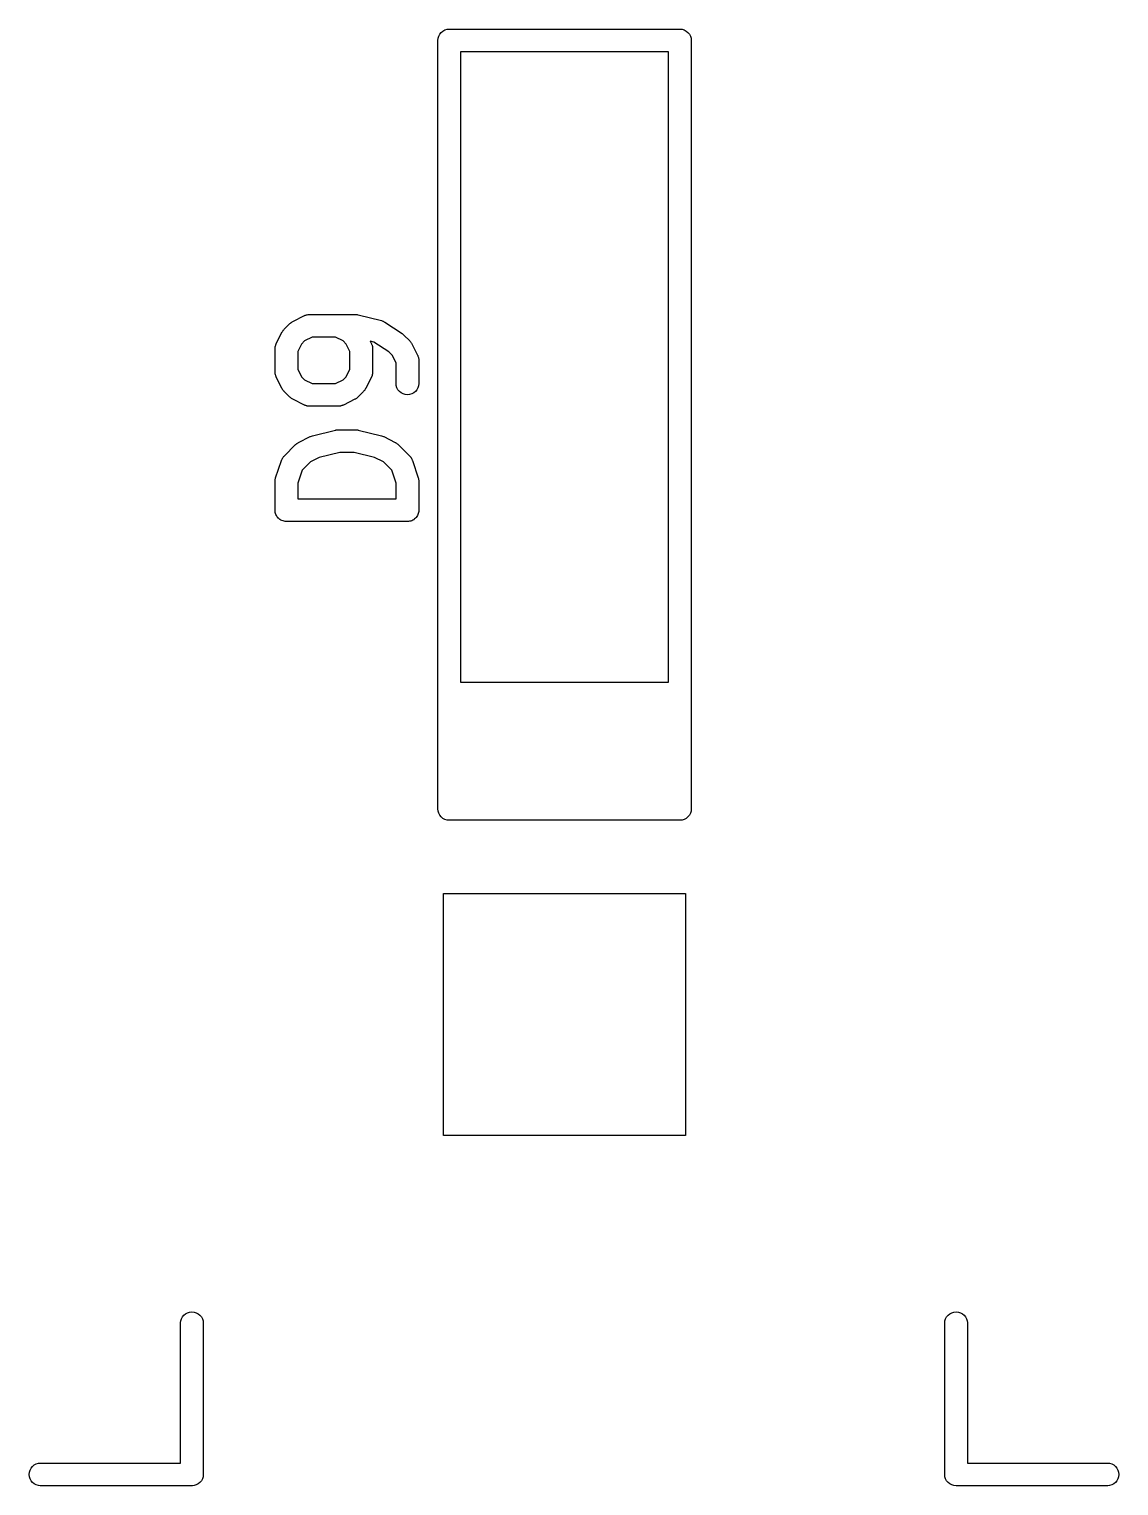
# Model space of a CAD drawing. Extents: x 1.03 to 6.22, y -5.53 to -0.87.
# Drawn here: x 3.7957 to 4.0793, y -2.5286 to -2.1494 of the extents above; entities that cross this region are included whole.
import ezdxf

# ---------------------------------------------------------------- set-up
doc = ezdxf.new("R2010")
doc.units = 0
doc.header["$MEASUREMENT"] = 0
doc.layers.add('BLACK', color=7, linetype='CONTINUOUS')

msp = doc.modelspace()

# ---------------------------------------------------------------- linework, layer by layer
at = {"layer": 'BLACK', "linetype": 'CONTINUOUS'}
for p, q in [((3.90339, -2.1499), (3.9039, -2.14962)), ((3.9039, -2.14962), (3.90446, -2.14945)), ((3.90446, -2.14945), (3.90489, -2.14941)), ((3.90489, -2.14941), (3.90504, -2.1494)), ((3.90504, -2.1494), (3.90518, -2.14941)), ((3.90518, -2.14941), (3.96489, -2.14941)), ((3.96489, -2.14941), (3.96504, -2.1494)), ((3.96504, -2.1494), (3.96518, -2.14941)), ((3.96518, -2.14941), (3.96562, -2.14945)), ((3.96562, -2.14945), (3.96617, -2.14962)), ((3.96617, -2.14962), (3.96669, -2.1499)), ((3.90207, -2.15236), (3.90213, -2.15178)), ((3.90209, -2.15251), (3.90207, -2.15236)), ((3.90209, -2.32222), (3.90209, -2.15251)), ((3.90213, -2.15178), (3.9023, -2.15123)), ((3.9023, -2.15123), (3.90257, -2.15071)), ((3.90257, -2.15071), (3.90294, -2.15026)), ((3.90294, -2.15026), (3.90339, -2.1499)), ((3.96669, -2.1499), (3.96714, -2.15026)), ((3.96714, -2.15026), (3.96751, -2.15071)), ((3.96751, -2.15071), (3.96778, -2.15123)), ((3.96778, -2.15123), (3.96795, -2.15178)), ((3.96795, -2.15178), (3.96801, -2.15236)), ((3.96801, -2.15236), (3.96799, -2.15251)), ((3.96799, -2.15251), (3.96799, -2.32222)), ((3.90799, -2.15531), (3.90799, -2.31941)), ((3.96209, -2.15531), (3.90799, -2.15531)), ((3.96209, -2.31941), (3.96209, -2.15531)), ((3.86397, -2.22572), (3.86406, -2.22564)), ((3.86406, -2.22564), (3.86421, -2.22556)), ((3.86421, -2.22556), (3.86435, -2.22547)), ((3.86435, -2.22547), (3.86735, -2.22397)), ((3.86735, -2.22397), (3.86739, -2.22396)), ((3.86739, -2.22396), (3.86747, -2.22393)), ((3.86747, -2.22393), (3.86755, -2.22389)), ((3.86755, -2.22389), (3.86774, -2.22383)), ((3.86774, -2.22383), (3.86793, -2.22376)), ((3.86793, -2.22376), (3.86802, -2.22374)), ((3.86802, -2.22374), (3.8681, -2.22372)), ((3.8681, -2.22372), (3.8683, -2.2237)), ((3.8683, -2.2237), (3.8685, -2.22367)), ((3.8685, -2.22367), (3.86859, -2.22367)), ((3.86859, -2.22367), (3.86867, -2.22366)), ((3.86867, -2.22366), (3.88067, -2.22366)), ((3.88067, -2.22366), (3.88071, -2.22366)), ((3.88071, -2.22366), (3.88076, -2.22367)), ((3.88076, -2.22367), (3.88082, -2.22367)), ((3.88082, -2.22367), (3.88105, -2.2237)), ((3.88105, -2.2237), (3.88129, -2.22373)), ((3.88129, -2.22373), (3.88134, -2.22374)), ((3.88134, -2.22374), (3.88139, -2.22375)), ((3.88139, -2.22375), (3.88739, -2.22525)), ((3.88739, -2.22525), (3.88743, -2.22526)), ((3.88743, -2.22526), (3.88761, -2.22533)), ((3.88761, -2.22533), (3.8878, -2.22539)), ((3.8878, -2.22539), (3.88788, -2.22543)), ((3.88788, -2.22543), (3.88797, -2.22546)), ((3.88797, -2.22546), (3.88813, -2.22557)), ((3.88813, -2.22557), (3.88831, -2.22566)), ((3.88831, -2.22566), (3.89281, -2.22866)), ((3.86003, -2.23129), (3.86153, -2.22829)), ((3.86153, -2.22829), (3.86155, -2.22826)), ((3.86155, -2.22826), (3.86164, -2.22812)), ((3.86164, -2.22812), (3.86172, -2.22797)), ((3.86172, -2.22797), (3.8618, -2.22788)), ((3.8618, -2.22788), (3.86186, -2.22777)), ((3.86186, -2.22777), (3.86198, -2.22766)), ((3.86198, -2.22766), (3.86209, -2.22753)), ((3.86209, -2.22753), (3.86359, -2.22603)), ((3.86359, -2.22603), (3.86361, -2.226)), ((3.86361, -2.226), (3.86374, -2.22589)), ((3.86374, -2.22589), (3.86386, -2.22578)), ((3.86386, -2.22578), (3.86397, -2.22572)), ((3.89281, -2.22866), (3.89281, -2.22866)), ((3.89281, -2.22866), (3.89281, -2.22866)), ((3.89281, -2.22866), (3.89281, -2.22866)), ((3.89281, -2.22866), (3.89284, -2.22868)), ((3.89284, -2.22868), (3.89305, -2.22886)), ((3.89305, -2.22886), (3.89326, -2.22903)), ((3.89326, -2.22903), (3.89476, -2.23053)), ((3.85972, -2.23257), (3.85973, -2.23249)), ((3.85972, -2.23261), (3.85972, -2.23257)), ((3.85972, -2.23861), (3.85972, -2.23261)), ((3.85973, -2.2324), (3.85976, -2.2322)), ((3.85973, -2.23249), (3.85973, -2.2324)), ((3.85976, -2.2322), (3.85979, -2.232)), ((3.85979, -2.232), (3.85981, -2.23192)), ((3.85981, -2.23192), (3.85983, -2.23183)), ((3.85983, -2.23183), (3.8599, -2.23164)), ((3.8599, -2.23164), (3.85996, -2.23145)), ((3.85996, -2.23145), (3.86, -2.23138)), ((3.86, -2.23138), (3.86003, -2.23129)), ((3.8666, -2.23136), (3.86563, -2.23331)), ((3.86742, -2.23054), (3.8666, -2.23136)), ((3.86937, -2.22957), (3.86742, -2.23054)), ((3.87547, -2.22957), (3.86937, -2.22957)), ((3.87742, -2.23054), (3.87547, -2.22957)), ((3.87824, -2.23136), (3.87742, -2.23054)), ((3.87922, -2.23331), (3.87824, -2.23136)), ((3.88546, -2.23086), (3.88447, -2.23061)), ((3.88447, -2.23061), (3.88481, -2.23129)), ((3.88481, -2.23129), (3.88483, -2.23133)), ((3.88483, -2.23133), (3.88486, -2.23141)), ((3.88486, -2.23141), (3.8849, -2.23149)), ((3.8849, -2.23149), (3.88496, -2.23168)), ((3.88496, -2.23168), (3.88503, -2.23187)), ((3.88503, -2.23187), (3.88504, -2.23196)), ((3.88504, -2.23196), (3.88507, -2.23204)), ((3.88507, -2.23204), (3.88509, -2.23224)), ((3.88509, -2.23224), (3.88512, -2.23244)), ((3.88512, -2.23244), (3.88512, -2.23253)), ((3.88512, -2.23253), (3.88512, -2.23261)), ((3.88512, -2.23261), (3.88512, -2.23861)), ((3.88929, -2.23341), (3.88546, -2.23086)), ((3.89476, -2.23053), (3.89479, -2.23056)), ((3.89479, -2.23056), (3.89489, -2.23069)), ((3.89489, -2.23069), (3.895, -2.23081)), ((3.895, -2.23081), (3.89507, -2.23091)), ((3.89507, -2.23091), (3.89515, -2.23101)), ((3.89515, -2.23101), (3.89522, -2.23115)), ((3.89522, -2.23115), (3.89531, -2.23129)), ((3.89531, -2.23129), (3.89681, -2.23429)), ((3.86563, -2.23331), (3.86563, -2.23792)), ((3.87922, -2.23792), (3.87922, -2.23331)), ((3.89024, -2.23436), (3.88929, -2.23341)), ((3.89122, -2.23631), (3.89024, -2.23436)), ((3.89122, -2.24161), (3.89122, -2.23631)), ((3.89681, -2.23429), (3.89683, -2.23433)), ((3.89683, -2.23433), (3.89686, -2.23441)), ((3.89686, -2.23441), (3.8969, -2.23449)), ((3.8969, -2.23449), (3.89696, -2.23468)), ((3.89696, -2.23468), (3.89703, -2.23487)), ((3.89703, -2.23487), (3.89704, -2.23496)), ((3.89704, -2.23496), (3.89707, -2.23504)), ((3.89707, -2.23504), (3.89709, -2.23524)), ((3.89709, -2.23524), (3.89712, -2.23544)), ((3.89712, -2.23544), (3.89711, -2.23553)), ((3.89711, -2.23553), (3.89712, -2.23561)), ((3.89712, -2.23561), (3.89712, -2.24161)), ((3.85973, -2.2387), (3.85972, -2.23861)), ((3.85973, -2.23879), (3.85973, -2.2387)), ((3.85976, -2.23899), (3.85973, -2.23879)), ((3.85978, -2.23919), (3.85976, -2.23899)), ((3.8598, -2.23927), (3.85978, -2.23919)), ((3.85982, -2.23936), (3.8598, -2.23927)), ((3.85989, -2.23955), (3.85982, -2.23936)), ((3.85994, -2.23974), (3.85989, -2.23955)), ((3.85998, -2.23982), (3.85994, -2.23974)), ((3.86001, -2.2399), (3.85998, -2.23982)), ((3.86003, -2.23993), (3.86001, -2.2399)), ((3.86153, -2.24293), (3.86003, -2.23993)), ((3.86563, -2.23792), (3.8666, -2.23986)), ((3.8666, -2.23986), (3.86742, -2.24069)), ((3.86742, -2.24069), (3.86937, -2.24166)), ((3.87547, -2.24166), (3.87742, -2.24069)), ((3.87742, -2.24069), (3.87824, -2.23986)), ((3.87824, -2.23986), (3.87922, -2.23792)), ((3.88481, -2.23993), (3.88331, -2.24293)), ((3.88484, -2.23985), (3.88481, -2.23993)), ((3.88488, -2.23978), (3.88484, -2.23985)), ((3.88495, -2.23958), (3.88488, -2.23978)), ((3.88502, -2.2394), (3.88495, -2.23958)), ((3.88503, -2.23931), (3.88502, -2.2394)), ((3.88506, -2.23923), (3.88503, -2.23931)), ((3.88508, -2.23903), (3.88506, -2.23923)), ((3.88512, -2.23883), (3.88508, -2.23903)), ((3.88512, -2.23866), (3.88511, -2.23874)), ((3.88511, -2.23874), (3.88512, -2.23883)), ((3.88512, -2.23861), (3.88512, -2.23866)), ((3.86162, -2.24307), (3.86153, -2.24293)), ((3.8617, -2.24322), (3.86162, -2.24307)), ((3.86177, -2.24332), (3.8617, -2.24322)), ((3.86184, -2.24342), (3.86177, -2.24332)), ((3.86195, -2.24354), (3.86184, -2.24342)), ((3.86206, -2.24367), (3.86195, -2.24354)), ((3.86209, -2.2437), (3.86206, -2.24367)), ((3.86359, -2.2452), (3.86209, -2.2437)), ((3.86937, -2.24166), (3.87547, -2.24166)), ((3.88276, -2.2437), (3.88126, -2.2452)), ((3.88286, -2.24357), (3.88276, -2.2437)), ((3.88298, -2.24345), (3.88286, -2.24357)), ((3.88305, -2.24335), (3.88298, -2.24345)), ((3.88312, -2.24326), (3.88305, -2.24335)), ((3.8832, -2.24311), (3.88312, -2.24326)), ((3.88329, -2.24297), (3.8832, -2.24311)), ((3.88331, -2.24293), (3.88329, -2.24297)), ((3.89127, -2.24219), (3.89122, -2.24161)), ((3.89144, -2.24274), (3.89127, -2.24219)), ((3.89171, -2.24325), (3.89144, -2.24274)), ((3.89207, -2.24369), (3.89171, -2.24325)), ((3.89252, -2.24406), (3.89207, -2.24369)), ((3.89303, -2.24434), (3.89252, -2.24406)), ((3.89358, -2.24451), (3.89303, -2.24434)), ((3.89415, -2.24457), (3.89358, -2.24451)), ((3.89472, -2.24451), (3.89415, -2.24457)), ((3.89528, -2.24435), (3.89472, -2.24451)), ((3.89579, -2.24408), (3.89528, -2.24435)), ((3.89624, -2.24372), (3.89579, -2.24408)), ((3.89661, -2.24328), (3.89624, -2.24372)), ((3.89688, -2.24278), (3.89661, -2.24328)), ((3.89706, -2.24223), (3.89688, -2.24278)), ((3.89712, -2.24165), (3.89706, -2.24223)), ((3.89712, -2.24161), (3.89712, -2.24165)), ((3.86371, -2.24531), (3.86359, -2.2452)), ((3.86383, -2.24542), (3.86371, -2.24531)), ((3.86394, -2.24549), (3.86383, -2.24542)), ((3.86403, -2.24557), (3.86394, -2.24549)), ((3.86418, -2.24565), (3.86403, -2.24557)), ((3.86432, -2.24574), (3.86418, -2.24565)), ((3.86435, -2.24575), (3.86432, -2.24574)), ((3.86735, -2.24725), (3.86435, -2.24575)), ((3.86743, -2.24729), (3.86735, -2.24725)), ((3.86751, -2.24733), (3.86743, -2.24729)), ((3.8677, -2.24739), (3.86751, -2.24733)), ((3.86789, -2.24746), (3.8677, -2.24739)), ((3.86798, -2.24748), (3.86789, -2.24746)), ((3.86806, -2.2475), (3.86798, -2.24748)), ((3.86826, -2.24752), (3.86806, -2.2475)), ((3.86846, -2.24756), (3.86826, -2.24752)), ((3.86855, -2.24756), (3.86846, -2.24756)), ((3.86863, -2.24757), (3.86855, -2.24756)), ((3.86867, -2.24757), (3.86863, -2.24757)), ((3.87617, -2.24757), (3.86867, -2.24757)), ((3.87626, -2.24756), (3.87617, -2.24757)), ((3.87634, -2.24756), (3.87626, -2.24756)), ((3.87654, -2.24753), (3.87634, -2.24756)), ((3.87675, -2.24751), (3.87654, -2.24753)), ((3.87683, -2.24748), (3.87675, -2.24751)), ((3.87691, -2.24747), (3.87683, -2.24748)), ((3.8771, -2.2474), (3.87691, -2.24747)), ((3.8773, -2.24734), (3.8771, -2.2474)), ((3.87737, -2.2473), (3.8773, -2.24734)), ((3.87746, -2.24727), (3.87737, -2.2473)), ((3.87749, -2.24725), (3.87746, -2.24727)), ((3.88049, -2.24575), (3.87749, -2.24725)), ((3.88063, -2.24567), (3.88049, -2.24575)), ((3.88078, -2.24559), (3.88063, -2.24567)), ((3.88088, -2.24551), (3.88078, -2.24559)), ((3.88098, -2.24545), (3.88088, -2.24551)), ((3.8811, -2.24533), (3.88098, -2.24545)), ((3.88123, -2.24523), (3.8811, -2.24533)), ((3.88126, -2.2452), (3.88123, -2.24523)), ((3.86585, -2.25697), (3.86885, -2.25547)), ((3.86885, -2.25547), (3.86889, -2.25545)), ((3.86889, -2.25545), (3.8689, -2.25545)), ((3.8689, -2.25545), (3.86891, -2.25544)), ((3.86891, -2.25544), (3.86917, -2.25535)), ((3.86917, -2.25535), (3.86943, -2.25525)), ((3.86943, -2.25525), (3.86944, -2.25525)), ((3.86944, -2.25525), (3.86946, -2.25525)), ((3.86946, -2.25525), (3.87546, -2.25375)), ((3.87546, -2.25375), (3.8755, -2.25374)), ((3.8755, -2.25374), (3.87555, -2.25373)), ((3.87555, -2.25373), (3.8756, -2.25372)), ((3.8756, -2.25372), (3.87583, -2.25369)), ((3.87583, -2.25369), (3.87607, -2.25366)), ((3.87607, -2.25366), (3.87612, -2.25366)), ((3.87612, -2.25366), (3.87617, -2.25366)), ((3.87617, -2.25366), (3.88067, -2.25366)), ((3.88067, -2.25366), (3.88071, -2.25366)), ((3.88071, -2.25366), (3.88076, -2.25366)), ((3.88076, -2.25366), (3.88082, -2.25366)), ((3.88082, -2.25366), (3.88105, -2.2537)), ((3.88105, -2.2537), (3.88129, -2.25372)), ((3.88129, -2.25372), (3.88134, -2.25374)), ((3.88134, -2.25374), (3.88139, -2.25375)), ((3.88139, -2.25375), (3.88739, -2.25525)), ((3.88739, -2.25525), (3.88743, -2.25526)), ((3.88743, -2.25526), (3.88744, -2.25526)), ((3.88744, -2.25526), (3.88745, -2.25526)), ((3.88745, -2.25526), (3.88771, -2.25536)), ((3.88771, -2.25536), (3.88797, -2.25546)), ((3.88797, -2.25546), (3.88798, -2.25547)), ((3.88798, -2.25547), (3.88799, -2.25547)), ((3.88799, -2.25547), (3.89099, -2.25697)), ((3.86209, -2.26052), (3.86508, -2.25752)), ((3.86508, -2.25752), (3.86511, -2.25749)), ((3.86511, -2.25749), (3.86524, -2.25739)), ((3.86524, -2.25739), (3.86536, -2.25728)), ((3.86536, -2.25728), (3.86547, -2.25721)), ((3.86547, -2.25721), (3.86556, -2.25713)), ((3.86556, -2.25713), (3.86571, -2.25706)), ((3.86571, -2.25706), (3.86585, -2.25697)), ((3.87654, -2.25956), (3.8712, -2.2609)), ((3.88031, -2.25956), (3.87654, -2.25956)), ((3.88564, -2.2609), (3.88031, -2.25956)), ((3.89099, -2.25697), (3.89103, -2.25699)), ((3.89103, -2.25699), (3.89117, -2.25708)), ((3.89117, -2.25708), (3.89131, -2.25716)), ((3.89131, -2.25716), (3.89141, -2.25724)), ((3.89141, -2.25724), (3.89151, -2.2573)), ((3.89151, -2.2573), (3.89163, -2.25742)), ((3.89163, -2.25742), (3.89176, -2.25752)), ((3.89176, -2.25752), (3.89476, -2.26052)), ((3.85987, -2.26618), (3.86137, -2.26168)), ((3.86137, -2.26168), (3.86139, -2.26164)), ((3.86139, -2.26164), (3.86142, -2.26156)), ((3.86142, -2.26156), (3.86145, -2.26148)), ((3.86145, -2.26148), (3.86154, -2.2613)), ((3.86154, -2.2613), (3.86163, -2.26112)), ((3.86163, -2.26112), (3.86168, -2.26105)), ((3.86168, -2.26105), (3.86172, -2.26097)), ((3.86172, -2.26097), (3.86185, -2.26081)), ((3.86185, -2.26081), (3.86197, -2.26065)), ((3.86197, -2.26065), (3.86203, -2.26059)), ((3.86203, -2.26059), (3.86209, -2.26052)), ((3.86892, -2.26204), (3.86675, -2.26421)), ((3.8712, -2.2609), (3.86892, -2.26204)), ((3.88792, -2.26204), (3.88564, -2.2609)), ((3.89009, -2.26421), (3.88792, -2.26204)), ((3.89476, -2.26052), (3.89479, -2.26055)), ((3.89479, -2.26055), (3.89484, -2.26062)), ((3.89484, -2.26062), (3.8949, -2.26068)), ((3.8949, -2.26068), (3.89502, -2.26084)), ((3.89502, -2.26084), (3.89515, -2.261)), ((3.89515, -2.261), (3.89519, -2.26108)), ((3.89519, -2.26108), (3.89524, -2.26115)), ((3.89524, -2.26115), (3.89532, -2.26134)), ((3.89532, -2.26134), (3.89541, -2.26151)), ((3.89541, -2.26151), (3.89544, -2.2616)), ((3.89544, -2.2616), (3.89547, -2.26168)), ((3.89547, -2.26168), (3.89697, -2.26618)), ((3.85972, -2.26707), (3.85974, -2.2669)), ((3.85972, -2.26711), (3.85972, -2.26707)), ((3.85972, -2.27461), (3.85972, -2.26711)), ((3.85974, -2.26674), (3.85977, -2.26662)), ((3.85974, -2.2669), (3.85974, -2.26674)), ((3.85977, -2.26662), (3.85979, -2.2665)), ((3.85979, -2.2665), (3.85984, -2.26634)), ((3.85984, -2.26634), (3.85987, -2.26618)), ((3.86675, -2.26421), (3.86563, -2.26759)), ((3.89122, -2.26759), (3.89009, -2.26421)), ((3.89697, -2.26618), (3.89698, -2.26622)), ((3.89698, -2.26622), (3.89702, -2.26638)), ((3.89702, -2.26638), (3.89707, -2.26654)), ((3.89707, -2.26654), (3.89708, -2.26666)), ((3.89708, -2.26666), (3.8971, -2.26678)), ((3.8971, -2.26678), (3.89711, -2.26694)), ((3.89711, -2.26694), (3.89712, -2.26711)), ((3.89712, -2.26711), (3.89712, -2.27461)), ((3.86563, -2.26759), (3.86563, -2.27166)), ((3.89122, -2.27166), (3.89122, -2.26759)), ((3.85975, -2.27489), (3.85972, -2.27461)), ((3.85977, -2.27516), (3.85975, -2.27489)), ((3.86563, -2.27166), (3.89122, -2.27166)), ((3.89709, -2.27493), (3.89706, -2.2752)), ((3.89712, -2.27465), (3.89709, -2.27493)), ((3.89712, -2.27461), (3.89712, -2.27463)), ((3.89712, -2.27463), (3.89712, -2.27463)), ((3.89712, -2.27463), (3.89712, -2.27463)), ((3.89712, -2.27463), (3.89712, -2.27465)), ((3.85978, -2.27517), (3.85977, -2.27516)), ((3.85978, -2.27518), (3.85978, -2.27517)), ((3.85986, -2.27545), (3.85978, -2.27518)), ((3.85994, -2.27572), (3.85986, -2.27545)), ((3.85994, -2.27573), (3.85994, -2.27572)), ((3.85994, -2.27572), (3.85994, -2.27572)), ((3.86007, -2.27598), (3.85994, -2.27573)), ((3.8602, -2.27623), (3.86007, -2.27598)), ((3.86021, -2.27623), (3.8602, -2.27623)), ((3.86021, -2.27624), (3.86021, -2.27623)), ((3.86039, -2.27646), (3.86021, -2.27624)), ((3.86056, -2.27668), (3.86039, -2.27646)), ((3.86057, -2.27668), (3.86056, -2.27668)), ((3.86058, -2.27669), (3.86057, -2.27668)), ((3.86079, -2.27687), (3.86058, -2.27669)), ((3.86101, -2.27705), (3.86079, -2.27687)), ((3.86102, -2.27706), (3.86101, -2.27705)), ((3.86101, -2.27705), (3.86101, -2.27705)), ((3.86127, -2.27719), (3.86102, -2.27706)), ((3.86151, -2.27732), (3.86127, -2.27719)), ((3.86152, -2.27733), (3.86151, -2.27732)), ((3.86153, -2.27733), (3.86152, -2.27733)), ((3.8618, -2.27741), (3.86153, -2.27733)), ((3.86206, -2.2775), (3.8618, -2.27741)), ((3.86207, -2.2775), (3.86206, -2.2775)), ((3.86208, -2.2775), (3.86207, -2.2775)), ((3.86235, -2.27753), (3.86208, -2.2775)), ((3.86263, -2.27756), (3.86235, -2.27753)), ((3.86265, -2.27756), (3.86263, -2.27756)), ((3.86267, -2.27756), (3.86265, -2.27756)), ((3.86265, -2.27756), (3.86265, -2.27756)), ((3.86265, -2.27756), (3.86265, -2.27756)), ((3.89417, -2.27756), (3.86267, -2.27756)), ((3.89445, -2.27753), (3.89417, -2.27756)), ((3.89472, -2.27751), (3.89445, -2.27753)), ((3.89473, -2.27751), (3.89472, -2.27751)), ((3.89474, -2.27751), (3.89473, -2.27751)), ((3.89501, -2.27743), (3.89474, -2.27751)), ((3.89528, -2.27735), (3.89501, -2.27743)), ((3.89529, -2.27734), (3.89528, -2.27734)), ((3.89528, -2.27734), (3.89528, -2.27735)), ((3.89554, -2.27721), (3.89529, -2.27734)), ((3.89579, -2.27708), (3.89554, -2.27721)), ((3.8958, -2.27707), (3.89579, -2.27707)), ((3.89579, -2.27707), (3.89579, -2.27708)), ((3.89602, -2.27689), (3.8958, -2.27707)), ((3.89624, -2.27672), (3.89602, -2.27689)), ((3.89625, -2.2767), (3.89624, -2.27671)), ((3.89624, -2.27671), (3.89624, -2.27672)), ((3.89643, -2.27649), (3.89625, -2.2767)), ((3.89661, -2.27628), (3.89643, -2.27649)), ((3.89662, -2.27626), (3.89661, -2.27627)), ((3.89661, -2.27627), (3.89661, -2.27628)), ((3.89675, -2.27602), (3.89662, -2.27626)), ((3.89688, -2.27577), (3.89675, -2.27602)), ((3.89689, -2.27576), (3.89688, -2.27577)), ((3.89697, -2.27549), (3.89689, -2.27575)), ((3.89689, -2.27575), (3.89689, -2.27576)), ((3.89706, -2.27522), (3.89697, -2.27549)), ((3.89706, -2.2752), (3.89706, -2.27521)), ((3.89706, -2.27521), (3.89706, -2.27522)), ((3.90799, -2.31941), (3.96209, -2.31941)), ((3.90207, -2.32236), (3.90209, -2.32222)), ((3.90209, -2.32251), (3.90207, -2.32236)), ((3.90209, -2.32722), (3.90209, -2.32251)), ((3.96799, -2.32222), (3.96801, -2.32236)), ((3.96801, -2.32236), (3.96799, -2.32251)), ((3.96799, -2.32251), (3.96799, -2.32722)), ((3.90207, -2.32736), (3.90209, -2.32722)), ((3.90209, -2.32751), (3.90207, -2.32736)), ((3.90209, -2.33222), (3.90209, -2.32751)), ((3.96799, -2.32722), (3.96801, -2.32736)), ((3.96801, -2.32736), (3.96799, -2.32751)), ((3.96799, -2.32751), (3.96799, -2.33222)), ((3.90207, -2.33236), (3.90209, -2.33222)), ((3.90209, -2.33251), (3.90207, -2.33236)), ((3.90209, -2.33722), (3.90209, -2.33251)), ((3.96799, -2.33222), (3.96801, -2.33236)), ((3.96801, -2.33236), (3.96799, -2.33251)), ((3.96799, -2.33251), (3.96799, -2.33722)), ((3.90207, -2.33736), (3.90209, -2.33722)), ((3.90209, -2.33751), (3.90207, -2.33736)), ((3.90209, -2.34222), (3.90209, -2.33751)), ((3.96799, -2.33722), (3.96801, -2.33736)), ((3.96801, -2.33736), (3.96799, -2.33751)), ((3.96799, -2.33751), (3.96799, -2.34222)), ((3.90207, -2.34236), (3.90209, -2.34222)), ((3.90209, -2.34251), (3.90207, -2.34236)), ((3.90209, -2.34722), (3.90209, -2.34251)), ((3.96799, -2.34222), (3.96801, -2.34236)), ((3.96801, -2.34236), (3.96799, -2.34251)), ((3.96799, -2.34251), (3.96799, -2.34722)), ((3.90207, -2.34736), (3.90209, -2.34722)), ((3.90209, -2.34751), (3.90207, -2.34736)), ((3.90209, -2.35222), (3.90209, -2.34751)), ((3.96799, -2.34722), (3.96801, -2.34736)), ((3.96801, -2.34736), (3.96799, -2.34751)), ((3.96799, -2.34751), (3.96799, -2.35222)), ((3.90207, -2.35236), (3.90209, -2.35222)), ((3.90213, -2.35294), (3.90207, -2.35236)), ((3.9023, -2.3535), (3.90213, -2.35294)), ((3.90257, -2.35401), (3.9023, -2.3535)), ((3.90294, -2.35446), (3.90257, -2.35401)), ((3.90339, -2.35483), (3.90294, -2.35446)), ((3.96714, -2.35446), (3.96669, -2.35483)), ((3.96751, -2.35401), (3.96714, -2.35446)), ((3.96778, -2.3535), (3.96751, -2.35401)), ((3.96795, -2.35294), (3.96778, -2.3535)), ((3.96801, -2.35236), (3.96795, -2.35294)), ((3.96799, -2.35222), (3.96801, -2.35236)), ((3.9039, -2.3551), (3.90339, -2.35483)), ((3.90446, -2.35527), (3.9039, -2.3551)), ((3.90489, -2.35531), (3.90446, -2.35527)), ((3.90504, -2.35533), (3.90489, -2.35531)), ((3.90518, -2.35531), (3.90504, -2.35533)), ((3.96489, -2.35531), (3.90518, -2.35531)), ((3.96504, -2.35533), (3.96489, -2.35531)), ((3.96518, -2.35531), (3.96504, -2.35533)), ((3.96562, -2.35527), (3.96518, -2.35531)), ((3.96617, -2.3551), (3.96562, -2.35527)), ((3.96669, -2.35483), (3.96617, -2.3551)), ((3.90354, -2.4374), (3.90354, -2.37441)), ((3.90354, -2.37441), (3.96654, -2.37441)), ((3.96654, -2.37441), (3.96654, -2.4374)), ((3.96654, -2.4374), (3.90354, -2.4374)), ((3.83644, -2.48375), (3.83696, -2.48348)), ((3.83696, -2.48348), (3.83751, -2.48331)), ((3.83751, -2.48331), (3.83809, -2.48325)), ((3.83809, -2.48325), (3.83867, -2.48331)), ((3.83867, -2.48331), (3.83923, -2.48348)), ((3.83923, -2.48348), (3.83974, -2.48375)), ((4.03526, -2.48375), (4.03577, -2.48348)), ((4.03577, -2.48348), (4.03633, -2.48331)), ((4.03633, -2.48331), (4.03691, -2.48325)), ((4.03691, -2.48325), (4.03749, -2.48331)), ((4.03749, -2.48331), (4.03804, -2.48348)), ((4.03804, -2.48348), (4.03856, -2.48375)), ((3.83514, -2.48608), (3.83518, -2.48564)), ((3.83514, -2.52264), (3.83514, -2.48608)), ((3.83518, -2.48564), (3.83535, -2.48509)), ((3.83535, -2.48509), (3.83562, -2.48457)), ((3.83562, -2.48457), (3.83599, -2.48412)), ((3.83599, -2.48412), (3.83644, -2.48375)), ((3.83974, -2.48375), (3.84019, -2.48412)), ((3.84019, -2.48412), (3.84056, -2.48457)), ((3.84056, -2.48457), (3.84083, -2.48509)), ((3.84083, -2.48509), (3.841, -2.48564)), ((3.841, -2.48564), (3.84104, -2.48608)), ((3.84104, -2.48608), (3.84104, -2.52545)), ((4.03396, -2.48608), (4.034, -2.48564)), ((4.03396, -2.52545), (4.03396, -2.48608)), ((4.034, -2.48564), (4.03417, -2.48509)), ((4.03417, -2.48509), (4.03444, -2.48457)), ((4.03444, -2.48457), (4.03481, -2.48412)), ((4.03481, -2.48412), (4.03526, -2.48375)), ((4.03856, -2.48375), (4.03901, -2.48412)), ((4.03901, -2.48412), (4.03938, -2.48457)), ((4.03938, -2.48457), (4.03965, -2.48509)), ((4.03965, -2.48509), (4.03982, -2.48564)), ((4.03982, -2.48564), (4.03986, -2.48608)), ((4.03986, -2.48608), (4.03986, -2.52264)), ((3.79575, -2.52559), (3.79581, -2.52501)), ((3.79581, -2.52501), (3.79598, -2.52446)), ((3.79598, -2.52446), (3.79625, -2.52394)), ((3.79625, -2.52394), (3.79662, -2.52349)), ((3.79662, -2.52349), (3.79707, -2.52312)), ((3.79707, -2.52312), (3.79759, -2.52285)), ((3.79759, -2.52285), (3.79814, -2.52268)), ((3.79814, -2.52268), (3.79858, -2.52264)), ((3.79858, -2.52264), (3.83514, -2.52264)), ((4.03986, -2.52264), (4.07642, -2.52264)), ((4.07642, -2.52264), (4.07686, -2.52268)), ((4.07686, -2.52268), (4.07741, -2.52285)), ((4.07741, -2.52285), (4.07793, -2.52312)), ((4.07793, -2.52312), (4.07838, -2.52349)), ((4.07838, -2.52349), (4.07875, -2.52394)), ((4.07875, -2.52394), (4.07902, -2.52446)), ((4.07902, -2.52446), (4.07919, -2.52501)), ((4.07919, -2.52501), (4.07925, -2.52559)), ((3.79581, -2.52617), (3.79575, -2.52559)), ((3.79598, -2.52673), (3.79581, -2.52617)), ((3.79625, -2.52724), (3.79598, -2.52673)), ((3.79662, -2.52769), (3.79625, -2.52724)), ((3.79707, -2.52806), (3.79662, -2.52769)), ((3.79759, -2.52833), (3.79707, -2.52806)), ((3.79814, -2.5285), (3.79759, -2.52833)), ((3.79858, -2.52854), (3.79814, -2.5285)), ((3.83795, -2.52854), (3.79858, -2.52854)), ((3.83809, -2.52856), (3.83795, -2.52854)), ((3.83824, -2.52854), (3.83809, -2.52856)), ((3.83867, -2.5285), (3.83824, -2.52854)), ((3.83923, -2.52833), (3.83867, -2.5285)), ((3.83974, -2.52806), (3.83923, -2.52833)), ((3.84019, -2.52769), (3.83974, -2.52806)), ((3.84056, -2.52724), (3.84019, -2.52769)), ((3.84083, -2.52673), (3.84056, -2.52724)), ((3.841, -2.52617), (3.84083, -2.52673)), ((3.84106, -2.52559), (3.841, -2.52617)), ((3.84104, -2.52545), (3.84106, -2.52559)), ((4.03394, -2.52559), (4.03396, -2.52545)), ((4.034, -2.52617), (4.03394, -2.52559)), ((4.03417, -2.52673), (4.034, -2.52617)), ((4.03444, -2.52724), (4.03417, -2.52673)), ((4.03481, -2.52769), (4.03444, -2.52724)), ((4.03526, -2.52806), (4.03481, -2.52769)), ((4.03577, -2.52833), (4.03526, -2.52806)), ((4.03633, -2.5285), (4.03577, -2.52833)), ((4.03691, -2.52856), (4.03633, -2.5285)), ((4.03705, -2.52854), (4.03691, -2.52856)), ((4.07642, -2.52854), (4.03705, -2.52854)), ((4.07686, -2.5285), (4.07642, -2.52854)), ((4.07741, -2.52833), (4.07686, -2.5285)), ((4.07793, -2.52806), (4.07741, -2.52833)), ((4.07838, -2.52769), (4.07793, -2.52806)), ((4.07875, -2.52724), (4.07838, -2.52769)), ((4.07902, -2.52673), (4.07875, -2.52724)), ((4.07919, -2.52617), (4.07902, -2.52673)), ((4.07925, -2.52559), (4.07919, -2.52617))]:
    msp.add_line(p, q, dxfattribs=at)

doc.saveas('drawing.dxf')
